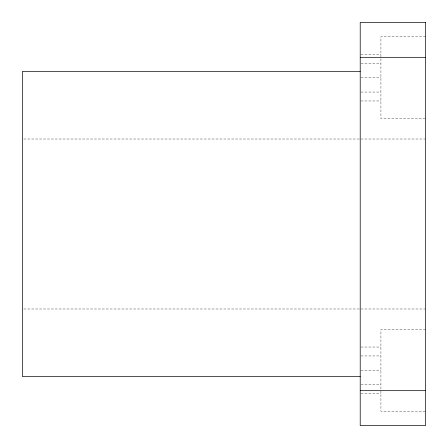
<?xml version="1.0" encoding="UTF-8"?>
<svg xmlns="http://www.w3.org/2000/svg" width="448" height="448" viewBox="0 0 448 448"><rect width="100%" height="100%" fill="white"/><g stroke="black" fill="none" stroke-linecap="round" stroke-linejoin="round"><path stroke-width="0.34" stroke-dasharray="2.24 1.68" d="M425.6 36.786L380.923 36.786L380.923 118.513L425.6 118.513M360.909 54.331L380.923 54.331M360.909 63.241L380.923 63.235M360.909 77.65L380.923 77.65M360.909 92.058L380.923 92.064M360.909 100.968L380.923 100.968M23.8 139.009L425.6 139.009M23.8 308.991L425.6 308.991M425.6 329.487L380.923 329.487L380.923 411.214L425.6 411.214M360.909 347.032L380.923 347.032M360.909 355.942L380.923 355.936M360.909 370.35L380.923 370.35M360.909 384.759L380.923 384.765M360.909 393.669L380.923 393.669"/><path stroke-width="0.67" d="M360.214 57.327L425.6 57.327M360.214 71.439L22.4 71.439L22.4 376.561L360.214 376.561M360.214 390.673L425.6 390.673M425.6 22.456L360.214 22.456L360.214 425.544L425.6 425.544L425.6 22.456"/></g></svg>
